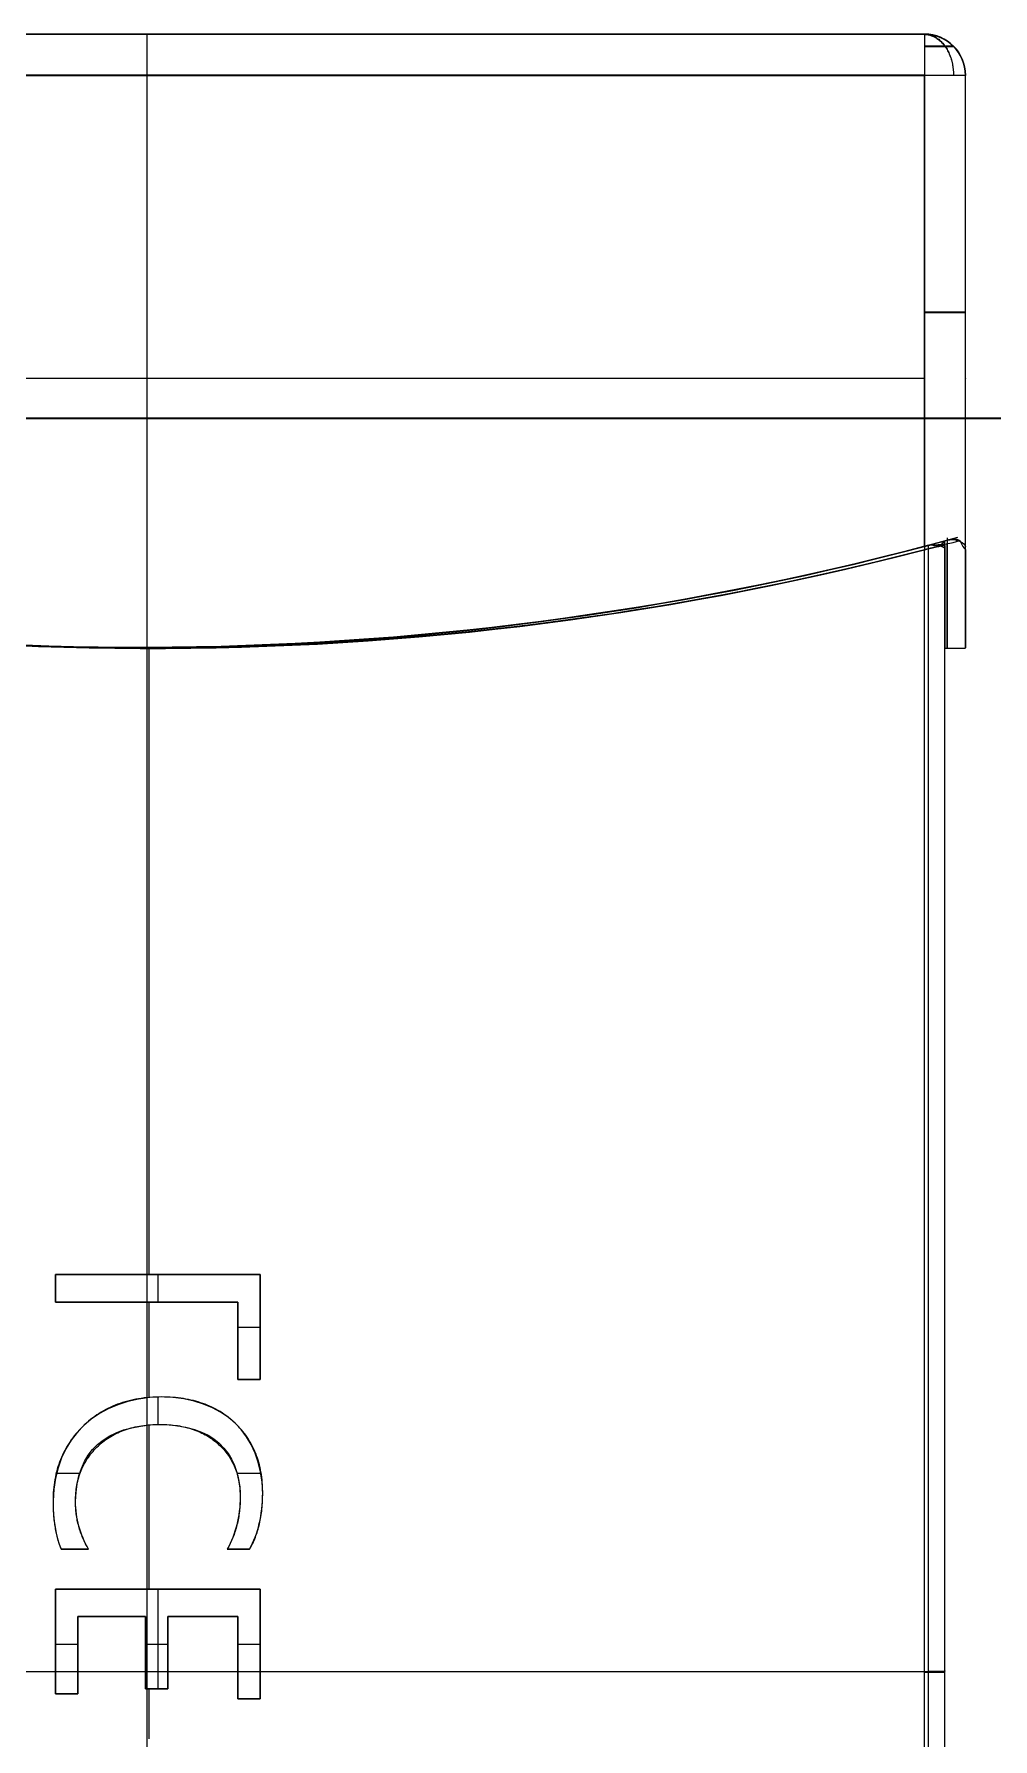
# Model space of a CAD drawing. Header units: millimetres. Extents: x 1.2 to 41.2, y 0.2 to 23.9.
# Drawn here: x 17.213 to 17.681, y 11.401 to 12.234 of the extents above; entities that cross this region are included whole.
import ezdxf

# ---------------------------------------------------------------- set-up
doc = ezdxf.new("R2010")
doc.units = ezdxf.units.MM
doc.layers.add('图层03', color=5, linetype='Continuous', true_color=0x0000ff)
doc.layers.add('默认', color=18, linetype='Continuous', true_color=0x000000)

msp = doc.modelspace()

# ---------------------------------------------------------------- linework, layer by layer
at = {"layer": '图层03', "color": 7, "true_color": 0xffffff}
for p, q in [((17.64792, 12.23359, 1.98782), (16.88782, 12.23359, 1.98782)), ((17.26787, 12.23368, 1.60778), (17.26787, 12.23351, 2.36787)), ((17.26787, 12.21368, 1.58777), (17.26787, 11.93391, 1.58771)), ((17.26787, 12.2135, 2.38787), (17.26787, 11.93374, 2.38781)), ((17.66792, 11.93383, 1.98776), (17.66792, 12.21359, 1.98782)), ((16.88782, 12.06555, 1.58774), (17.64792, 12.06555, 1.58774)), ((17.64792, 12.06538, 2.38784), (16.88782, 12.06538, 2.38784)), ((17.66792, 12.06555, 1.60774), (17.66792, 12.06538, 2.36784)), ((17.26501, 11.93364, 1.59773), (17.26501, 11.93364, 1.58771)), ((17.26787, 11.93347, 2.37781), (17.26787, 10.93334, 2.37759)), ((17.26888, 11.93398, 1.59771), (17.26888, 11.62746, 1.59764)), ((17.27074, 11.93347, 2.37781), (17.27074, 11.93347, 2.38781)), ((17.6579, 11.93356, 1.9849), (17.66792, 11.93356, 1.9849)), ((17.65792, 10.93315, 1.98855), (17.65792, 11.93389, 1.98877)), ((17.22333, 11.61404, 1.60264), (17.22333, 11.62746, 1.60264)), ((17.22333, 11.62746, 1.60264), (17.32334, 11.62746, 1.60264)), ((17.27334, 11.62746, 1.59764), (17.27334, 11.62746, 1.60764)), ((17.27334, 11.62746, 1.60764), (17.27334, 11.61404, 1.60764)), ((17.32334, 11.62746, 1.60264), (17.32334, 11.57623, 1.60263)), ((17.22333, 11.62075, 1.59764), (17.22333, 11.62075, 1.60764)), ((17.31237, 11.61404, 1.60264), (17.22333, 11.61404, 1.60264)), ((17.26785, 11.61404, 1.59764), (17.26785, 11.61404, 1.60764)), ((17.26888, 11.61404, 1.59764), (17.26888, 11.5673, 1.59763)), ((17.31237, 11.57623, 1.60263), (17.31237, 11.61404, 1.60264)), ((17.31237, 11.60184, 1.60764), (17.32334, 11.60184, 1.60764)), ((17.32334, 11.60185, 1.59764), (17.32334, 11.60184, 1.60764)), ((17.31237, 11.59514, 1.59763), (17.31237, 11.59514, 1.60764)), ((17.32334, 11.57623, 1.60263), (17.31237, 11.57623, 1.60263)), ((17.31785, 11.57623, 1.59763), (17.31785, 11.57623, 1.60763)), ((17.27334, 11.56765, 1.60763), (17.27334, 11.55425, 1.60763)), ((17.26888, 11.55397, 1.59763), (17.26888, 11.47378, 1.59761)), ((17.22368, 11.53049, 1.60762), (17.23536, 11.53049, 1.60762)), ((17.31194, 11.53049, 1.60762), (17.3238, 11.53049, 1.60762)), ((17.23949, 11.4933, 1.60261), (17.22607, 11.4933, 1.60261)), ((17.23278, 11.4933, 1.59761), (17.23278, 11.49329, 1.60761)), ((17.31816, 11.4933, 1.60261), (17.30718, 11.4933, 1.60261)), ((17.31267, 11.4933, 1.59761), (17.31267, 11.49329, 1.60761)), ((17.22333, 11.42255, 1.6026), (17.22333, 11.47378, 1.60261)), ((17.22333, 11.47378, 1.60261), (17.32334, 11.47378, 1.60261)), ((17.27334, 11.47378, 1.59761), (17.27334, 11.47378, 1.60761)), ((17.27334, 11.47378, 1.60761), (17.27334, 11.42499, 1.6076)), ((17.32334, 11.47378, 1.60261), (17.32334, 11.42012, 1.6026)), ((17.26724, 11.46036, 1.60261), (17.23431, 11.46036, 1.60261)), ((17.23431, 11.46036, 1.60261), (17.23431, 11.42255, 1.6026)), ((17.25077, 11.46037, 1.5976), (17.25077, 11.46036, 1.60761)), ((17.26724, 11.42499, 1.6026), (17.26724, 11.46036, 1.60261)), ((17.31237, 11.46036, 1.60261), (17.27822, 11.46036, 1.60261)), ((17.27822, 11.46036, 1.60261), (17.27822, 11.42499, 1.6026)), ((17.29529, 11.46037, 1.5976), (17.29529, 11.46036, 1.60761)), ((17.31237, 11.42012, 1.6026), (17.31237, 11.46036, 1.60261)), ((17.22333, 11.44817, 1.5976), (17.22333, 11.44817, 1.6076)), ((17.22333, 11.44695, 1.6076), (17.23431, 11.44695, 1.6076)), ((17.26724, 11.44695, 1.6076), (17.27822, 11.44695, 1.6076)), ((17.31237, 11.44695, 1.6076), (17.32334, 11.44695, 1.6076)), ((17.32334, 11.44695, 1.5976), (17.32334, 11.44695, 1.6076)), ((17.23431, 11.44146, 1.5976), (17.23431, 11.44146, 1.6076)), ((17.26724, 11.44268, 1.5976), (17.26724, 11.44268, 1.6076)), ((17.27822, 11.44268, 1.5976), (17.27822, 11.44268, 1.6076)), ((17.31237, 11.44024, 1.5976), (17.31237, 11.44024, 1.6076)), ((16.88782, 11.43358, 1.5976), (17.22333, 11.43358, 1.5976)), ((17.64792, 11.43341, 2.3777), (16.88782, 11.43341, 2.3777)), ((17.23431, 11.43358, 1.5976), (17.26724, 11.43358, 1.5976)), ((17.27822, 11.43358, 1.5976), (17.31237, 11.43358, 1.5976)), ((17.32334, 11.43358, 1.5976), (17.64994, 11.43358, 1.5976)), ((17.65792, 11.43384, 1.6076), (17.65792, 11.43368, 2.36871)), ((17.23431, 11.42255, 1.6026), (17.22333, 11.42255, 1.6026)), ((17.22882, 11.42256, 1.5976), (17.22882, 11.42255, 1.6076)), ((17.27822, 11.42499, 1.6026), (17.26724, 11.42499, 1.6026)), ((17.26888, 11.42499, 1.5976), (17.26888, 11.4006, 1.59759)), ((17.27273, 11.42499, 1.5976), (17.27273, 11.42499, 1.6076)), ((17.32334, 11.42012, 1.6026), (17.31237, 11.42012, 1.6026)), ((17.31785, 11.42012, 1.5976), (17.31785, 11.42011, 1.6076))]:
    msp.add_line(p, q, dxfattribs=at)
at = {"layer": '图层03', "color": 7, "true_color": 0xffffff, "extrusion": (-1, 0, 0)}
for centre in [(-12.21367, 1.60777, -17.26787), (-12.21367, 1.60777, -17.64792)]:
    msp.add_arc(centre, 0.02, 179.98737, 269.98737, dxfattribs=at)
at = {"layer": '图层03', "color": 7, "true_color": 0xffffff, "extrusion": (1, 0, 0)}
for centre, radius, start, end in [((12.21351, 2.36787, 17.26787), 0.02, 0.01263, 90.01263), ((12.21351, 2.36787, 17.64792), 0.02, 0.01263, 90.01263), ((13.43375, 1.98523, 17.65893), 1.50019, 164.57662, 194.97102)]:
    msp.add_arc(centre, radius, start, end, dxfattribs=at)
at = {"layer": '图层03', "color": 7, "true_color": 0xffffff, "extrusion": (-9.86076e-32, -0.000220476, 1)}
msp.add_arc((17.64792, 12.21403, 1.60508), 0.02, 360, 90, dxfattribs=at)
at = {"layer": '图层03', "color": 7, "true_color": 0xffffff, "extrusion": (0, 0.000220476, -1)}
for centre, radius, start, end in [((-17.64792, 12.21403, -1.98513), 0.02, 90, 180), ((-17.26501, 13.43418, -1.59407), 1.50019, 254.57553, 284.97255)]:
    msp.add_arc(centre, radius, start, end, dxfattribs=at)
at = {"layer": '图层03', "color": 7, "true_color": 0xffffff, "extrusion": (0, -0.000220476, 1)}
for centre, radius, start, end in [((17.64792, 12.21403, 2.36518), 0.02, 360, 90), ((17.27074, 13.43418, 2.37619), 1.50019, 254.57553, 284.95839)]:
    msp.add_arc(centre, radius, start, end, dxfattribs=at)
at = {"layer": '图层03', "color": 7, "true_color": 0xffffff, "extrusion": (-2.47818e-16, -1, -0.000220476)}
for centre, start, end in [((17.64792, 1.60508, -12.21403), 270, 0), ((17.64792, 2.36518, -12.21403), 360, 90)]:
    msp.add_arc(centre, 0.02, start, end, dxfattribs=at)
at = {"layer": '图层03', "color": 7, "true_color": 0xffffff, "extrusion": (0, 1, 0.000220476)}
for centre, radius, start, end in [((-17.64792, 1.60508, 12.09811), 0.02, 180, 270), ((-17.64792, 2.36518, 12.09811), 0.02, 90, 180), ((-17.64792, 2.36518, 11.43367), 0.01, 90, 174.19678), ((-17.64792, 1.60508, 11.43393), 0.01, 180, 258.4196)]:
    msp.add_arc(centre, radius, start, end, dxfattribs=at)
at = {"layer": '图层03', "color": 7, "true_color": 0xffffff, "extrusion": (1.7806e-13, 0.000220476, -1)}
msp.add_arc((-17.27074, 13.43418, -2.37518), 1.50019, 255.43815, 284.78791, dxfattribs=at)
at = {"layer": '图层03', "color": 7, "true_color": 0xffffff}
for points, degree in [([(17.64792, 12.23368, 1.60778), (17.26787, 12.23368, 1.60778), (16.88782, 12.23368, 1.60778)], 2), ([(17.64792, 12.23351, 2.36787), (17.26787, 12.23351, 2.36787), (16.88782, 12.23351, 2.36787)], 2), ([(17.64792, 12.23368, 1.60778), (17.64792, 12.23359, 1.98782), (17.64792, 12.23351, 2.36787)], 2), ([(17.64792, 12.21368, 1.58777), (17.26787, 12.21368, 1.58777), (16.88782, 12.21368, 1.58777)], 2), ([(16.88782, 12.2135, 2.38787), (17.26787, 12.2135, 2.38787), (17.64792, 12.2135, 2.38787)], 2), ([(17.64792, 11.98333, 1.58772), (17.64792, 12.09851, 1.58774), (17.64792, 12.21368, 1.58777)], 2), ([(17.64792, 12.2135, 2.38787), (17.64792, 12.09758, 2.38785), (17.64792, 11.98166, 2.38782)], 2), ([(17.66792, 12.21367, 1.60777), (17.66792, 12.21359, 1.98782), (17.66792, 12.21351, 2.36787)], 2), ([(17.66792, 11.98183, 1.60772), (17.66792, 12.09775, 1.60775), (17.66792, 12.21367, 1.60777)], 2), ([(17.66792, 11.98316, 2.36782), (17.66792, 12.09833, 2.36784), (17.66792, 12.21351, 2.36787)], 2), ([(17.64994, 11.98387, 1.59786), (17.40025, 11.91795, 1.59771), (17.13575, 11.91743, 1.59771), (16.88782, 11.98183, 1.59772)], 3), ([(17.64792, 11.98333, 1.58772), (17.65126, 11.98421, 1.58861), (17.65459, 11.98511, 1.58951), (17.65842, 11.98614, 1.5907)], 3), ([(17.64792, 11.98166, 2.37782), (17.6525, 11.98285, 2.37782), (17.6556, 11.98368, 2.37569), (17.65778, 11.9837, 2.36984)], 3), ([(17.64792, 10.88515, 2.37758), (17.64792, 11.43341, 2.3777), (17.64792, 11.98166, 2.37782)], 2), ([(17.64994, 11.98387, 1.59786), (17.65654, 11.98447, 1.59772), (17.66089, 11.98447, 1.59772), (17.66524, 11.98624, 1.59772)], 3), ([(17.64994, 10.88329, 1.59762), (17.64994, 11.43358, 1.59774), (17.64994, 11.98387, 1.59786)], 2), ([(17.65792, 11.98183, 1.60772), (17.65792, 11.98302, 1.60315), (17.65579, 11.98385, 1.60004), (17.64994, 11.98387, 1.59786)], 3), ([(17.65778, 11.9837, 2.36984), (17.65792, 11.98429, 2.37644), (17.65792, 11.98429, 2.38079), (17.65792, 11.98607, 2.38514)], 3), ([(17.65792, 10.88365, 2.36758), (17.65785, 11.43368, 2.36871), (17.65778, 11.9837, 2.36984)], 2), ([(17.65778, 11.9837, 2.36984), (17.65792, 11.91783, 2.12013), (17.65792, 11.91737, 1.85564), (17.65792, 11.98183, 1.60772)], 3), ([(17.65792, 11.98607, 2.38514), (17.66061, 11.98726, 2.38359), (17.66293, 11.98668, 2.3814), (17.66494, 11.98597, 2.37831)], 3), ([(17.65792, 10.88532, 1.60748), (17.65792, 11.43357, 1.6076), (17.65792, 11.98183, 1.60772)], 2), ([(17.65842, 11.98614, 1.5907), (17.66102, 11.98685, 1.59325), (17.66313, 11.98743, 1.59548), (17.66524, 11.98624, 1.59772)], 3), ([(17.66494, 11.98597, 2.37831), (17.66699, 11.98494, 2.3748), (17.66792, 11.98405, 2.37131), (17.66792, 11.98316, 2.36782)], 3), ([(17.66524, 11.98624, 1.59772), (17.66614, 11.98358, 1.60105), (17.66703, 11.9827, 1.60438), (17.66792, 11.98183, 1.60772)], 3), ([(17.22333, 11.62746, 1.59764), (17.22333, 11.62075, 1.59764), (17.22333, 11.61404, 1.59764)], 2), ([(17.32334, 11.62746, 1.59764), (17.27334, 11.62746, 1.59764), (17.22333, 11.62746, 1.59764)], 2), ([(17.22333, 11.62746, 1.60764), (17.22333, 11.62075, 1.60764), (17.22333, 11.61404, 1.60764)], 2), ([(17.22333, 11.62746, 1.59764), (17.22333, 11.62746, 1.60264), (17.22333, 11.62746, 1.60764)], 2), ([(17.32334, 11.62746, 1.60764), (17.27334, 11.62746, 1.60764), (17.22333, 11.62746, 1.60764)], 2), ([(17.32334, 11.57623, 1.59763), (17.32334, 11.60185, 1.59764), (17.32334, 11.62746, 1.59764)], 2), ([(17.32334, 11.62746, 1.59764), (17.32334, 11.62746, 1.60264), (17.32334, 11.62746, 1.60764)], 2), ([(17.32334, 11.57623, 1.60763), (17.32334, 11.60184, 1.60764), (17.32334, 11.62746, 1.60764)], 2), ([(17.22333, 11.61404, 1.59764), (17.26785, 11.61404, 1.59764), (17.31237, 11.61404, 1.59764)], 2), ([(17.22333, 11.61404, 1.60764), (17.26785, 11.61404, 1.60764), (17.31237, 11.61404, 1.60764)], 2), ([(17.22333, 11.61404, 1.59764), (17.22333, 11.61404, 1.60264), (17.22333, 11.61404, 1.60764)], 2), ([(17.31237, 11.61404, 1.59764), (17.31237, 11.59514, 1.59763), (17.31237, 11.57623, 1.59763)], 2), ([(17.31237, 11.61404, 1.60764), (17.31237, 11.61404, 1.60264), (17.31237, 11.61404, 1.59764)], 2), ([(17.31237, 11.61404, 1.60764), (17.31237, 11.59514, 1.60764), (17.31237, 11.57623, 1.60763)], 2), ([(17.31237, 11.57623, 1.59763), (17.31785, 11.57623, 1.59763), (17.32334, 11.57623, 1.59763)], 2), ([(17.31237, 11.57623, 1.60763), (17.31785, 11.57623, 1.60763), (17.32334, 11.57623, 1.60763)], 2), ([(17.31237, 11.57623, 1.59763), (17.31237, 11.57623, 1.60263), (17.31237, 11.57623, 1.60763)], 2), ([(17.32334, 11.57623, 1.59763), (17.32334, 11.57623, 1.60263), (17.32334, 11.57623, 1.60763)], 2), ([(17.25363, 11.56409, 1.60763), (17.25363, 11.56409, 1.60263), (17.25363, 11.56409, 1.59763)], 2), ([(17.25859, 11.56567, 1.60763), (17.25859, 11.56567, 1.60263), (17.25859, 11.56568, 1.59763)], 2), ([(17.26385, 11.5668, 1.60763), (17.26385, 11.5668, 1.60263), (17.26385, 11.5668, 1.59763)], 2), ([(17.26939, 11.56747, 1.60763), (17.26939, 11.56747, 1.60263), (17.26939, 11.56747, 1.59763)], 2), ([(17.27522, 11.5677, 1.59763), (17.27522, 11.56769, 1.60263), (17.27522, 11.56769, 1.60763)], 2), ([(17.28065, 11.5675, 1.60763), (17.28065, 11.5675, 1.60263), (17.28065, 11.56751, 1.59763)], 2), ([(17.28582, 11.56689, 1.60763), (17.28582, 11.56689, 1.60263), (17.28582, 11.5669, 1.59763)], 2), ([(17.2907, 11.5659, 1.60763), (17.2907, 11.5659, 1.60263), (17.2907, 11.5659, 1.59763)], 2), ([(17.29531, 11.56451, 1.60763), (17.29531, 11.56451, 1.60263), (17.29531, 11.56451, 1.59763)], 2), ([(17.2405, 11.5567, 1.60763), (17.2405, 11.5567, 1.60263), (17.2405, 11.5567, 1.59763)], 2), ([(17.24458, 11.55961, 1.60763), (17.24458, 11.55961, 1.60263), (17.24458, 11.55962, 1.59763)], 2), ([(17.24896, 11.56207, 1.60763), (17.24896, 11.56207, 1.60263), (17.24896, 11.56207, 1.59763)], 2), ([(17.29965, 11.56272, 1.60763), (17.29965, 11.56272, 1.60263), (17.29965, 11.56272, 1.59763)], 2), ([(17.30371, 11.56053, 1.60763), (17.30371, 11.56053, 1.60263), (17.30371, 11.56053, 1.59763)], 2), ([(17.30751, 11.55794, 1.60763), (17.30751, 11.55794, 1.60263), (17.30751, 11.55794, 1.59763)], 2), ([(17.31103, 11.55494, 1.60763), (17.31103, 11.55495, 1.60263), (17.31103, 11.55495, 1.59763)], 2), ([(17.23328, 11.54961, 1.60763), (17.23328, 11.54961, 1.60263), (17.23328, 11.54961, 1.59762)], 2), ([(17.23671, 11.55332, 1.60763), (17.23671, 11.55333, 1.60263), (17.23671, 11.55333, 1.59763)], 2), ([(17.25033, 11.54839, 1.60763), (17.25033, 11.54839, 1.60262), (17.25033, 11.54839, 1.59762)], 2), ([(17.25373, 11.5502, 1.60763), (17.25373, 11.5502, 1.60263), (17.25373, 11.5502, 1.59762)], 2), ([(17.25737, 11.55167, 1.60763), (17.25737, 11.55167, 1.60263), (17.25737, 11.55167, 1.59763)], 2), ([(17.26127, 11.55281, 1.60763), (17.26127, 11.55281, 1.60263), (17.26127, 11.55281, 1.59763)], 2), ([(17.26541, 11.55363, 1.60763), (17.26541, 11.55363, 1.60263), (17.26541, 11.55363, 1.59763)], 2), ([(17.26977, 11.55411, 1.60763), (17.26977, 11.55411, 1.60263), (17.26977, 11.55411, 1.59763)], 2), ([(17.2744, 11.55428, 1.59763), (17.2744, 11.55428, 1.60263), (17.2744, 11.55428, 1.60763)], 2), ([(17.27879, 11.55413, 1.60763), (17.27879, 11.55413, 1.60263), (17.27879, 11.55413, 1.59763)], 2), ([(17.28294, 11.55367, 1.60763), (17.28294, 11.55367, 1.60263), (17.28294, 11.55367, 1.59763)], 2), ([(17.28687, 11.55291, 1.60763), (17.28687, 11.55291, 1.60263), (17.28687, 11.55291, 1.59763)], 2), ([(17.29056, 11.55184, 1.60763), (17.29056, 11.55184, 1.60263), (17.29056, 11.55184, 1.59763)], 2), ([(17.29401, 11.55047, 1.60763), (17.29401, 11.55047, 1.60263), (17.29401, 11.55047, 1.59762)], 2), ([(17.29725, 11.54879, 1.60763), (17.29725, 11.54879, 1.60263), (17.29725, 11.54879, 1.59762)], 2), ([(17.30025, 11.54681, 1.60763), (17.30025, 11.54681, 1.60262), (17.30025, 11.54681, 1.59762)], 2), ([(17.3142, 11.55161, 1.60763), (17.3142, 11.55161, 1.60263), (17.3142, 11.55161, 1.59763)], 2), ([(17.31696, 11.54803, 1.60763), (17.31696, 11.54803, 1.60262), (17.31696, 11.54803, 1.59762)], 2), ([(17.22781, 11.54145, 1.60762), (17.22781, 11.54145, 1.60262), (17.22781, 11.54145, 1.59762)], 2), ([(17.23032, 11.54566, 1.60763), (17.23032, 11.54566, 1.60262), (17.23032, 11.54567, 1.59762)], 2), ([(17.23938, 11.53819, 1.60762), (17.23938, 11.53819, 1.60262), (17.23938, 11.5382, 1.59762)], 2), ([(17.24164, 11.54111, 1.60762), (17.24164, 11.54111, 1.60262), (17.24164, 11.54111, 1.59762)], 2), ([(17.24426, 11.54382, 1.60762), (17.24426, 11.54382, 1.60262), (17.24426, 11.54382, 1.59762)], 2), ([(17.24717, 11.54627, 1.60763), (17.24717, 11.54627, 1.60262), (17.24717, 11.54628, 1.59762)], 2), ([(17.30301, 11.54452, 1.60762), (17.30301, 11.54452, 1.60262), (17.30301, 11.54452, 1.59762)], 2), ([(17.30549, 11.54199, 1.60762), (17.30549, 11.54199, 1.60262), (17.30549, 11.54199, 1.59762)], 2), ([(17.30764, 11.53926, 1.60762), (17.30764, 11.53926, 1.60262), (17.30764, 11.53926, 1.59762)], 2), ([(17.31928, 11.54416, 1.60762), (17.31928, 11.54416, 1.60262), (17.31928, 11.54416, 1.59762)], 2), ([(17.32117, 11.54002, 1.60762), (17.32117, 11.54002, 1.60262), (17.32117, 11.54002, 1.59762)], 2), ([(17.22417, 11.53234, 1.60762), (17.22417, 11.53234, 1.60262), (17.22417, 11.53234, 1.59762)], 2), ([(17.22575, 11.53701, 1.60762), (17.22575, 11.53701, 1.60262), (17.22575, 11.53701, 1.59762)], 2), ([(17.23587, 11.53181, 1.60762), (17.23587, 11.53181, 1.60262), (17.23587, 11.53181, 1.59762)], 2), ([(17.23745, 11.53511, 1.60762), (17.23745, 11.53511, 1.60262), (17.23745, 11.53511, 1.59762)], 2), ([(17.30945, 11.53634, 1.60762), (17.30945, 11.53635, 1.60262), (17.30945, 11.53635, 1.59762)], 2), ([(17.31094, 11.53326, 1.60762), (17.31094, 11.53326, 1.60262), (17.31094, 11.53326, 1.59762)], 2), ([(17.3121, 11.52996, 1.60762), (17.3121, 11.52996, 1.60262), (17.3121, 11.52996, 1.59762)], 2), ([(17.32266, 11.53562, 1.60762), (17.32266, 11.53562, 1.60262), (17.32266, 11.53562, 1.59762)], 2), ([(17.32372, 11.53095, 1.60762), (17.32372, 11.53095, 1.60262), (17.32372, 11.53095, 1.59762)], 2), ([(17.22234, 11.52224, 1.60762), (17.22234, 11.52224, 1.60262), (17.22234, 11.52224, 1.59762)], 2), ([(17.22303, 11.52741, 1.60762), (17.22303, 11.52741, 1.60262), (17.22303, 11.52741, 1.59762)], 2), ([(17.23379, 11.52464, 1.60762), (17.23379, 11.52464, 1.60262), (17.23379, 11.52465, 1.59762)], 2), ([(17.23465, 11.52832, 1.60762), (17.23465, 11.52832, 1.60262), (17.23465, 11.52832, 1.59762)], 2), ([(17.31292, 11.52649, 1.60762), (17.31292, 11.52649, 1.60262), (17.31292, 11.52649, 1.59762)], 2), ([(17.31341, 11.52281, 1.60762), (17.31341, 11.52281, 1.60262), (17.31341, 11.52282, 1.59762)], 2), ([(17.32435, 11.52602, 1.60762), (17.32435, 11.52602, 1.60262), (17.32435, 11.52602, 1.59762)], 2), ([(17.22211, 11.51683, 1.59762), (17.22211, 11.51683, 1.60262), (17.22211, 11.51683, 1.60762)], 2), ([(17.22217, 11.51334, 1.60762), (17.22217, 11.51334, 1.60262), (17.22217, 11.51334, 1.59762)], 2), ([(17.23309, 11.51672, 1.59762), (17.23309, 11.51672, 1.60262), (17.23309, 11.51672, 1.60762)], 2), ([(17.23318, 11.51355, 1.60762), (17.23318, 11.51355, 1.60262), (17.23318, 11.51355, 1.59762)], 2), ([(17.23326, 11.52077, 1.60762), (17.23326, 11.52078, 1.60262), (17.23326, 11.52078, 1.59762)], 2), ([(17.31349, 11.51534, 1.60762), (17.31349, 11.51534, 1.60262), (17.31349, 11.51535, 1.59762)], 2), ([(17.31359, 11.51896, 1.60762), (17.31359, 11.51897, 1.60262), (17.31359, 11.51897, 1.59762)], 2), ([(17.32447, 11.51677, 1.60762), (17.32447, 11.51677, 1.60262), (17.32447, 11.51677, 1.59762)], 2), ([(17.32456, 11.52082, 1.59762), (17.32456, 11.52081, 1.60262), (17.32456, 11.52081, 1.60762)], 2), ([(17.22236, 11.51003, 1.60762), (17.22236, 11.51003, 1.60262), (17.22236, 11.51003, 1.59762)], 2), ([(17.22266, 11.50684, 1.60762), (17.22266, 11.50684, 1.60262), (17.22266, 11.50685, 1.59762)], 2), ([(17.23349, 11.51046, 1.60762), (17.23349, 11.51047, 1.60262), (17.23349, 11.51047, 1.59762)], 2), ([(17.23398, 11.50743, 1.60762), (17.23398, 11.50744, 1.60262), (17.23398, 11.50744, 1.59762)], 2), ([(17.31198, 11.50517, 1.60762), (17.31198, 11.50517, 1.60262), (17.31198, 11.50517, 1.59761)], 2), ([(17.31269, 11.50844, 1.60762), (17.31269, 11.50845, 1.60262), (17.31269, 11.50845, 1.59762)], 2), ([(17.31319, 11.51184, 1.60762), (17.31319, 11.51184, 1.60262), (17.31319, 11.51184, 1.59762)], 2), ([(17.32296, 11.50566, 1.60762), (17.32296, 11.50566, 1.60262), (17.32296, 11.50566, 1.59761)], 2), ([(17.32367, 11.50919, 1.60762), (17.32367, 11.50919, 1.60262), (17.32367, 11.50919, 1.59762)], 2), ([(17.32416, 11.51289, 1.60762), (17.32416, 11.51289, 1.60262), (17.32416, 11.51289, 1.59762)], 2), ([(17.2231, 11.50383, 1.60762), (17.2231, 11.50383, 1.60262), (17.2231, 11.50384, 1.59761)], 2), ([(17.22365, 11.50096, 1.60762), (17.22365, 11.50096, 1.60261), (17.22365, 11.50096, 1.59761)], 2), ([(17.22434, 11.49825, 1.60761), (17.22434, 11.49825, 1.60261), (17.22434, 11.49825, 1.59761)], 2), ([(17.23469, 11.50448, 1.60762), (17.23469, 11.50448, 1.60262), (17.23469, 11.50448, 1.59761)], 2), ([(17.23558, 11.50158, 1.60762), (17.23558, 11.50159, 1.60261), (17.23558, 11.50159, 1.59761)], 2), ([(17.23669, 11.49874, 1.60761), (17.23669, 11.49875, 1.60261), (17.23669, 11.49875, 1.59761)], 2), ([(17.30998, 11.49899, 1.60761), (17.30998, 11.49899, 1.60261), (17.30998, 11.49899, 1.59761)], 2), ([(17.31109, 11.50202, 1.60762), (17.31109, 11.50202, 1.60261), (17.31109, 11.50202, 1.59761)], 2), ([(17.32096, 11.49913, 1.60761), (17.32096, 11.49913, 1.60261), (17.32096, 11.49913, 1.59761)], 2), ([(17.32207, 11.50231, 1.60762), (17.32207, 11.50231, 1.60261), (17.32207, 11.50231, 1.59761)], 2), ([(17.22514, 11.4957, 1.60761), (17.22514, 11.4957, 1.60261), (17.22514, 11.4957, 1.59761)], 2), ([(17.22607, 11.4933, 1.59761), (17.23278, 11.4933, 1.59761), (17.23949, 11.4933, 1.59761)], 2), ([(17.22607, 11.4933, 1.59761), (17.22607, 11.4933, 1.60261), (17.22607, 11.49329, 1.60761)], 2), ([(17.22607, 11.49329, 1.60761), (17.23278, 11.49329, 1.60761), (17.23949, 11.49329, 1.60761)], 2), ([(17.23799, 11.49598, 1.60761), (17.23799, 11.49598, 1.60261), (17.23799, 11.49598, 1.59761)], 2), ([(17.23949, 11.4933, 1.59761), (17.23949, 11.4933, 1.60261), (17.23949, 11.49329, 1.60761)], 2), ([(17.30718, 11.4933, 1.59761), (17.31267, 11.4933, 1.59761), (17.31816, 11.4933, 1.59761)], 2), ([(17.30718, 11.4933, 1.59761), (17.30718, 11.4933, 1.60261), (17.30718, 11.49329, 1.60761)], 2), ([(17.30718, 11.49329, 1.60761), (17.31267, 11.49329, 1.60761), (17.31816, 11.49329, 1.60761)], 2), ([(17.30869, 11.49608, 1.60761), (17.30869, 11.49608, 1.60261), (17.30869, 11.49608, 1.59761)], 2), ([(17.31816, 11.4933, 1.59761), (17.31816, 11.4933, 1.60261), (17.31816, 11.49329, 1.60761)], 2), ([(17.31967, 11.49613, 1.60761), (17.31967, 11.49613, 1.60261), (17.31967, 11.49614, 1.59761)], 2), ([(17.32334, 11.47378, 1.59761), (17.27334, 11.47378, 1.59761), (17.22333, 11.47378, 1.59761)], 2), ([(17.22333, 11.47378, 1.59761), (17.22333, 11.44817, 1.5976), (17.22333, 11.42256, 1.5976)], 2), ([(17.22333, 11.47378, 1.60761), (17.22333, 11.44817, 1.6076), (17.22333, 11.42255, 1.6076)], 2), ([(17.22333, 11.47378, 1.59761), (17.22333, 11.47378, 1.60261), (17.22333, 11.47378, 1.60761)], 2), ([(17.32334, 11.47378, 1.60761), (17.27334, 11.47378, 1.60761), (17.22333, 11.47378, 1.60761)], 2), ([(17.32334, 11.42012, 1.5976), (17.32334, 11.44695, 1.5976), (17.32334, 11.47378, 1.59761)], 2), ([(17.32334, 11.47378, 1.59761), (17.32334, 11.47378, 1.60261), (17.32334, 11.47378, 1.60761)], 2), ([(17.32334, 11.42011, 1.6076), (17.32334, 11.44695, 1.6076), (17.32334, 11.47378, 1.60761)], 2), ([(17.23431, 11.42256, 1.5976), (17.23431, 11.44146, 1.5976), (17.23431, 11.46037, 1.5976)], 2), ([(17.23431, 11.46037, 1.5976), (17.25077, 11.46037, 1.5976), (17.26724, 11.46037, 1.5976)], 2), ([(17.23431, 11.46037, 1.5976), (17.23431, 11.46036, 1.60261), (17.23431, 11.46036, 1.60761)], 2), ([(17.23431, 11.46036, 1.60761), (17.25077, 11.46036, 1.60761), (17.26724, 11.46036, 1.60761)], 2), ([(17.23431, 11.42255, 1.6076), (17.23431, 11.44146, 1.6076), (17.23431, 11.46036, 1.60761)], 2), ([(17.26724, 11.46037, 1.5976), (17.26724, 11.44268, 1.5976), (17.26724, 11.42499, 1.5976)], 2), ([(17.26724, 11.46037, 1.5976), (17.26724, 11.46036, 1.60261), (17.26724, 11.46036, 1.60761)], 2), ([(17.26724, 11.46036, 1.60761), (17.26724, 11.44268, 1.6076), (17.26724, 11.42499, 1.6076)], 2), ([(17.27822, 11.42499, 1.5976), (17.27822, 11.44268, 1.5976), (17.27822, 11.46037, 1.5976)], 2), ([(17.27822, 11.46037, 1.5976), (17.29529, 11.46037, 1.5976), (17.31237, 11.46037, 1.5976)], 2), ([(17.27822, 11.46037, 1.5976), (17.27822, 11.46036, 1.60261), (17.27822, 11.46036, 1.60761)], 2), ([(17.27822, 11.46036, 1.60761), (17.29529, 11.46036, 1.60761), (17.31237, 11.46036, 1.60761)], 2), ([(17.27822, 11.42499, 1.6076), (17.27822, 11.44268, 1.6076), (17.27822, 11.46036, 1.60761)], 2), ([(17.31237, 11.46037, 1.5976), (17.31237, 11.44024, 1.5976), (17.31237, 11.42012, 1.5976)], 2), ([(17.31237, 11.46036, 1.60761), (17.31237, 11.46036, 1.60261), (17.31237, 11.46037, 1.5976)], 2), ([(17.31237, 11.46036, 1.60761), (17.31237, 11.44024, 1.6076), (17.31237, 11.42011, 1.6076)], 2), ([(17.22333, 11.42256, 1.5976), (17.22882, 11.42256, 1.5976), (17.23431, 11.42256, 1.5976)], 2), ([(17.22333, 11.42256, 1.5976), (17.22333, 11.42255, 1.6026), (17.22333, 11.42255, 1.6076)], 2), ([(17.22333, 11.42255, 1.6076), (17.22882, 11.42255, 1.6076), (17.23431, 11.42255, 1.6076)], 2), ([(17.23431, 11.42256, 1.5976), (17.23431, 11.42255, 1.6026), (17.23431, 11.42255, 1.6076)], 2), ([(17.26724, 11.42499, 1.5976), (17.27273, 11.42499, 1.5976), (17.27822, 11.42499, 1.5976)], 2), ([(17.26724, 11.42499, 1.6076), (17.27273, 11.42499, 1.6076), (17.27822, 11.42499, 1.6076)], 2), ([(17.26724, 11.42499, 1.5976), (17.26724, 11.42499, 1.6026), (17.26724, 11.42499, 1.6076)], 2), ([(17.27822, 11.42499, 1.5976), (17.27822, 11.42499, 1.6026), (17.27822, 11.42499, 1.6076)], 2), ([(17.31237, 11.42012, 1.5976), (17.31785, 11.42012, 1.5976), (17.32334, 11.42012, 1.5976)], 2), ([(17.31237, 11.42012, 1.5976), (17.31237, 11.42012, 1.6026), (17.31237, 11.42011, 1.6076)], 2), ([(17.31237, 11.42011, 1.6076), (17.31785, 11.42011, 1.6076), (17.32334, 11.42011, 1.6076)], 2), ([(17.32334, 11.42012, 1.5976), (17.32334, 11.42012, 1.6026), (17.32334, 11.42011, 1.6076)], 2)]:
    msp.add_open_spline(points, degree=degree, dxfattribs=at)
at = {"layer": '图层03', "color": 7, "true_color": 0xffffff, "extrusion": (0.707107, -0.0001559, 0.707107)}
msp.add_rational_spline([(17.64792, 12.23368, 1.60778), (17.65621, 12.23368, 1.59949), (17.66206, 12.22539, 1.59363), (17.66206, 12.21368, 1.59363)], [0.853553390593, 0.686886723927, 0.686886723927, 0.853553390593], degree=3, dxfattribs=at)
at = {"layer": '图层03', "color": 7, "true_color": 0xffffff, "extrusion": (0.707107, 0.0001559, -0.707107)}
msp.add_rational_spline([(17.64792, 12.23351, 2.36787), (17.65621, 12.23351, 2.37616), (17.66206, 12.22522, 2.38202), (17.66206, 12.2135, 2.38201)], [0.853553390593, 0.686886723927, 0.686886723927, 0.853553390593], degree=3, dxfattribs=at)
at = {"layer": '图层03', "color": 7, "true_color": 0xffffff, "extrusion": (-8.57716e-13, 1, 0.000220476)}
msp.add_rational_spline([(17.66206, 12.22782, 1.60778), (17.66206, 12.22782, 1.59949), (17.65621, 12.22782, 1.59363), (17.64792, 12.22782, 1.59363)], [0.853553390593, 0.686886723927, 0.686886723927, 0.853553390593], degree=3, dxfattribs=at)
at = {"layer": '图层03', "color": 7, "true_color": 0xffffff, "extrusion": (6.45095e-13, 1, 0.000220476)}
msp.add_rational_spline([(17.64792, 12.22765, 2.38202), (17.65621, 12.22765, 2.38202), (17.66206, 12.22765, 2.37616), (17.66206, 12.22765, 2.36787)], [0.853553390593, 0.686886723927, 0.686886723927, 0.853553390593], degree=3, dxfattribs=at)
at = {"layer": '图层03', "color": 7, "true_color": 0xffffff, "extrusion": (-2.33005e-16, 0.000220476, -1)}
msp.add_open_spline([(16.88782, 11.98183, 1.58772), (17.13575, 11.91743, 1.5877), (17.40025, 11.91795, 1.5877), (17.64792, 11.98333, 1.58772)], degree=3, dxfattribs=at)
at = {"layer": '图层03', "color": 7, "true_color": 0xffffff, "extrusion": (1.31512e-15, 0.000220476, -1)}
msp.add_open_spline([(17.64792, 11.98166, 2.38782), (17.39999, 11.91725, 2.38781), (17.1355, 11.91777, 2.38781), (16.88782, 11.98316, 2.38782)], degree=3, dxfattribs=at)
at = {"layer": '图层03', "color": 7, "true_color": 0xffffff}
msp.add_open_spline([(17.65792, 11.98607, 2.38514), (17.65627, 11.98385, 2.38614), (17.65406, 11.98327, 2.38699), (17.65181, 11.98267, 2.38744), (17.65053, 11.98234, 2.38769), (17.64922, 11.982, 2.38782), (17.64792, 11.98166, 2.38782)], degree=3, knots=[-0.01179894, -0.01179894, -0.01179894, -0.01179894, -0.00405026, -0.00405026, -0.00405026, 0, 0, 0, 0], dxfattribs=at)
at = {"layer": '图层03', "color": 7, "true_color": 0xffffff, "extrusion": (1, -2.90413e-13, -1.81872e-14)}
msp.add_open_spline([(17.66792, 11.98183, 1.60772), (17.66792, 11.91737, 1.85564), (17.66792, 11.91783, 2.12013), (17.66792, 11.98316, 2.36782)], degree=3, dxfattribs=at)
at = {"layer": '图层03', "color": 7, "true_color": 0xffffff, "extrusion": (-7.12986e-15, -0.000220476, 1)}
msp.add_open_spline([(17.27522, 11.5677, 1.59763), (17.24376, 11.56699, 1.59763), (17.22284, 11.54818, 1.59762), (17.22211, 11.51683, 1.59762)], degree=3, dxfattribs=at)
at = {"layer": '图层03', "color": 7, "true_color": 0xffffff, "extrusion": (5.32599e-13, -0.000220476, 1)}
msp.add_open_spline([(17.27522, 11.56769, 1.60763), (17.27328, 11.56765, 1.60763), (17.26947, 11.56756, 1.60763), (17.2639, 11.56689, 1.60763), (17.25862, 11.56578, 1.60763), (17.25364, 11.56418, 1.60763), (17.24894, 11.56216, 1.60763), (17.24453, 11.5597, 1.60763), (17.24043, 11.55676, 1.60763), (17.23666, 11.55339, 1.60763), (17.23324, 11.5497, 1.60763), (17.23026, 11.54572, 1.60763), (17.22774, 11.54149, 1.60762), (17.22566, 11.53703, 1.60762), (17.22408, 11.53232, 1.60762), (17.22294, 11.52737, 1.60762), (17.22224, 11.52218, 1.60762), (17.22215, 11.51864, 1.60762), (17.22211, 11.51683, 1.60762)], degree=3, knots=[0, 0, 0, 0, 0.00584529, 0.0114398, 0.01682699, 0.0220365, 0.02713188, 0.03216539, 0.03718673, 0.04227026, 0.04733567, 0.05227171, 0.05718523, 0.06208717, 0.06702469, 0.0720993, 0.07731747, 0.08274318, 0.08274318, 0.08274318, 0.08274318], dxfattribs=at)
at = {"layer": '图层03', "color": 7, "true_color": 0xffffff, "extrusion": (-3.13271e-15, -0.000220476, 1)}
msp.add_open_spline([(17.27522, 11.56769, 1.60263), (17.27328, 11.56765, 1.60263), (17.26947, 11.56757, 1.60263), (17.2639, 11.56689, 1.60263), (17.25862, 11.56578, 1.60263), (17.25364, 11.56419, 1.60263), (17.24894, 11.56216, 1.60263), (17.24453, 11.5597, 1.60263), (17.24043, 11.55676, 1.60263), (17.23666, 11.55339, 1.60263), (17.23324, 11.5497, 1.60263), (17.23026, 11.54572, 1.60262), (17.22774, 11.5415, 1.60262), (17.22566, 11.53704, 1.60262), (17.22408, 11.53232, 1.60262), (17.22294, 11.52738, 1.60262), (17.22224, 11.52218, 1.60262), (17.22215, 11.51864, 1.60262), (17.22211, 11.51683, 1.60262)], degree=3, knots=[0, 0, 0, 0, 0.00584529, 0.0114398, 0.01682699, 0.0220365, 0.02713188, 0.03216539, 0.03718673, 0.04227026, 0.04733567, 0.05227171, 0.05718523, 0.06208717, 0.06702469, 0.0720993, 0.07731747, 0.08274318, 0.08274318, 0.08274318, 0.08274318], dxfattribs=at)
at = {"layer": '图层03', "color": 7, "true_color": 0xffffff, "extrusion": (8.69198e-14, -0.000220476, 1)}
msp.add_open_spline([(17.32456, 11.52082, 1.59762), (17.32392, 11.54982, 1.59762), (17.30559, 11.56717, 1.59763), (17.27522, 11.5677, 1.59763)], degree=3, dxfattribs=at)
at = {"layer": '图层03', "color": 7, "true_color": 0xffffff, "extrusion": (-4.63186e-13, -0.000220476, 1)}
msp.add_open_spline([(17.32456, 11.52081, 1.60762), (17.32452, 11.52255, 1.60762), (17.32445, 11.52594, 1.60762), (17.32381, 11.5309, 1.60762), (17.32275, 11.5356, 1.60762), (17.32125, 11.54002, 1.60762), (17.31937, 11.54419, 1.60762), (17.31703, 11.54808, 1.60763), (17.31423, 11.55167, 1.60763), (17.31109, 11.55501, 1.60763), (17.30756, 11.55799, 1.60763), (17.30375, 11.5606, 1.60763), (17.29966, 11.56281, 1.60763), (17.2953, 11.5646, 1.60763), (17.29066, 11.56599, 1.60763), (17.28576, 11.56697, 1.60763), (17.28058, 11.5676, 1.60763), (17.27704, 11.56766, 1.60763), (17.27522, 11.56769, 1.60763)], degree=3, knots=[0, 0, 0, 0, 0.00521521, 0.01019893, 0.01499606, 0.01964994, 0.0242027, 0.02872346, 0.03325532, 0.03785945, 0.04249092, 0.04709173, 0.05171217, 0.05641956, 0.06124441, 0.06623069, 0.07143943, 0.07688281, 0.07688281, 0.07688281, 0.07688281], dxfattribs=at)
at = {"layer": '图层03', "color": 7, "true_color": 0xffffff, "extrusion": (3.99005e-14, -0.000220476, 1)}
msp.add_open_spline([(17.32456, 11.52081, 1.60262), (17.32452, 11.52255, 1.60262), (17.32445, 11.52595, 1.60262), (17.32381, 11.53091, 1.60262), (17.32275, 11.5356, 1.60262), (17.32125, 11.54002, 1.60262), (17.31937, 11.54419, 1.60262), (17.31703, 11.54808, 1.60262), (17.31423, 11.55168, 1.60263), (17.31109, 11.55501, 1.60263), (17.30756, 11.55799, 1.60263), (17.30375, 11.5606, 1.60263), (17.29966, 11.56281, 1.60263), (17.2953, 11.5646, 1.60263), (17.29066, 11.56599, 1.60263), (17.28576, 11.56697, 1.60263), (17.28058, 11.5676, 1.60263), (17.27704, 11.56766, 1.60263), (17.27522, 11.56769, 1.60263)], degree=3, knots=[0, 0, 0, 0, 0.00521521, 0.01019893, 0.01499606, 0.01964994, 0.0242027, 0.02872346, 0.03325532, 0.03785945, 0.04249092, 0.04709173, 0.05171217, 0.05641956, 0.06124441, 0.06623069, 0.07143943, 0.07688281, 0.07688281, 0.07688281, 0.07688281], dxfattribs=at)
at = {"layer": '图层03', "color": 7, "true_color": 0xffffff, "extrusion": (-5.32563e-14, -0.000220476, 1)}
msp.add_open_spline([(17.23309, 11.51672, 1.59762), (17.23361, 11.54115, 1.59762), (17.24739, 11.55367, 1.59763), (17.2744, 11.55428, 1.59763)], degree=3, dxfattribs=at)
at = {"layer": '图层03', "color": 7, "true_color": 0xffffff, "extrusion": (5.59944e-13, -0.000220476, 1)}
msp.add_open_spline([(17.23309, 11.51672, 1.60762), (17.23312, 11.51807, 1.60762), (17.23317, 11.52073, 1.60762), (17.23374, 11.52461, 1.60762), (17.23457, 11.52831, 1.60762), (17.2358, 11.53182, 1.60762), (17.23739, 11.53513, 1.60762), (17.23934, 11.53824, 1.60762), (17.24161, 11.54117, 1.60762), (17.24423, 11.54387, 1.60762), (17.24712, 11.54633, 1.60763), (17.25032, 11.54845, 1.60763), (17.25372, 11.55028, 1.60763), (17.25739, 11.55174, 1.60763), (17.26131, 11.55288, 1.60763), (17.26546, 11.5537, 1.60763), (17.26985, 11.55418, 1.60763), (17.27286, 11.55424, 1.60763), (17.2744, 11.55428, 1.60763)], degree=3, knots=[0, 0, 0, 0, 0.00406931, 0.00798081, 0.01176355, 0.01546406, 0.01912662, 0.02277058, 0.02647035, 0.03023663, 0.03405657, 0.03786824, 0.04171947, 0.04565034, 0.04972748, 0.05395005, 0.05834711, 0.06298861, 0.06298861, 0.06298861, 0.06298861], dxfattribs=at)
at = {"layer": '图层03', "color": 7, "true_color": 0xffffff, "extrusion": (-9.0534e-15, -0.000220476, 1)}
msp.add_open_spline([(17.23309, 11.51672, 1.60262), (17.23312, 11.51807, 1.60262), (17.23317, 11.52073, 1.60262), (17.23374, 11.52461, 1.60262), (17.23457, 11.52832, 1.60262), (17.2358, 11.53182, 1.60262), (17.23739, 11.53513, 1.60262), (17.23934, 11.53824, 1.60262), (17.24161, 11.54117, 1.60262), (17.24423, 11.54387, 1.60262), (17.24712, 11.54633, 1.60262), (17.25032, 11.54845, 1.60262), (17.25372, 11.55028, 1.60263), (17.25739, 11.55175, 1.60263), (17.26131, 11.55288, 1.60263), (17.26546, 11.5537, 1.60263), (17.26985, 11.55418, 1.60263), (17.27286, 11.55424, 1.60263), (17.2744, 11.55428, 1.60263)], degree=3, knots=[0, 0, 0, 0, 0.00406931, 0.00798081, 0.01176355, 0.01546406, 0.01912662, 0.02277058, 0.02647035, 0.03023663, 0.03405657, 0.03786824, 0.04171947, 0.04565034, 0.04972748, 0.05395005, 0.05834711, 0.06298861, 0.06298861, 0.06298861, 0.06298861], dxfattribs=at)
at = {"layer": '图层03', "color": 7, "true_color": 0xffffff, "extrusion": (-4.67142e-14, -0.000220476, 1)}
msp.add_open_spline([(17.2744, 11.55428, 1.59763), (17.29993, 11.55379, 1.59763), (17.31299, 11.54202, 1.59762), (17.31359, 11.51897, 1.59762)], degree=3, dxfattribs=at)
at = {"layer": '图层03', "color": 7, "true_color": 0xffffff, "extrusion": (-5.09164e-13, -0.000220476, 1)}
msp.add_open_spline([(17.2744, 11.55428, 1.60763), (17.27587, 11.55425, 1.60763), (17.27872, 11.5542, 1.60763), (17.28289, 11.55373, 1.60763), (17.28683, 11.55297, 1.60763), (17.29054, 11.55191, 1.60763), (17.29402, 11.55053, 1.60763), (17.29727, 11.54886, 1.60763), (17.30028, 11.54686, 1.60763), (17.30304, 11.54458, 1.60762), (17.30552, 11.54204, 1.60762), (17.30769, 11.53931, 1.60762), (17.3095, 11.53637, 1.60762), (17.31101, 11.53326, 1.60762), (17.31217, 11.52996, 1.60762), (17.31298, 11.52645, 1.60762), (17.31349, 11.52277, 1.60762), (17.31355, 11.52025, 1.60762), (17.31359, 11.51896, 1.60762)], degree=3, knots=[0, 0, 0, 0, 0.00439279, 0.00857901, 0.01258448, 0.01643865, 0.0201568, 0.02381066, 0.02740525, 0.03099782, 0.03454774, 0.0380266, 0.04146416, 0.04489609, 0.0483975, 0.05196707, 0.05568424, 0.05954375, 0.05954375, 0.05954375, 0.05954375], dxfattribs=at)
at = {"layer": '图层03', "color": 7, "true_color": 0xffffff, "extrusion": (3.25439e-14, -0.000220476, 1)}
msp.add_open_spline([(17.2744, 11.55428, 1.60263), (17.27587, 11.55425, 1.60263), (17.27872, 11.5542, 1.60263), (17.28289, 11.55373, 1.60263), (17.28683, 11.55298, 1.60263), (17.29054, 11.55191, 1.60263), (17.29402, 11.55053, 1.60263), (17.29727, 11.54886, 1.60263), (17.30028, 11.54686, 1.60262), (17.30304, 11.54458, 1.60262), (17.30552, 11.54204, 1.60262), (17.30769, 11.53931, 1.60262), (17.3095, 11.53638, 1.60262), (17.31101, 11.53326, 1.60262), (17.31217, 11.52996, 1.60262), (17.31298, 11.52646, 1.60262), (17.31349, 11.52277, 1.60262), (17.31355, 11.52025, 1.60262), (17.31359, 11.51897, 1.60262)], degree=3, knots=[0, 0, 0, 0, 0.00439279, 0.00857901, 0.01258448, 0.01643865, 0.0201568, 0.02381066, 0.02740525, 0.03099782, 0.03454774, 0.0380266, 0.04146416, 0.04489609, 0.0483975, 0.05196707, 0.05568424, 0.05954375, 0.05954375, 0.05954375, 0.05954375], dxfattribs=at)
at = {"layer": '图层03', "color": 7, "true_color": 0xffffff, "extrusion": (3.21608e-13, -0.000220476, 1)}
msp.add_open_spline([(17.22211, 11.51683, 1.59762), (17.22218, 11.50749, 1.59762), (17.2235, 11.49964, 1.59761), (17.22607, 11.4933, 1.59761)], degree=3, dxfattribs=at)
at = {"layer": '图层03', "color": 7, "true_color": 0xffffff, "extrusion": (1.09492e-11, -0.000220476, 1)}
msp.add_open_spline([(17.22211, 11.51683, 1.60762), (17.22212, 11.51567, 1.60762), (17.22214, 11.5134, 1.60762), (17.22234, 11.51007, 1.60762), (17.22263, 11.50689, 1.60762), (17.22308, 11.50387, 1.60762), (17.22361, 11.50099, 1.60762), (17.22431, 11.49828, 1.60761), (17.22509, 11.49571, 1.60761), (17.22575, 11.49409, 1.60761), (17.22607, 11.49329, 1.60761)], degree=3, knots=[0, 0, 0, 0, 0.00348947, 0.00681235, 0.01001088, 0.01305499, 0.01598651, 0.01877947, 0.02145681, 0.02403433, 0.02403433, 0.02403433, 0.02403433], dxfattribs=at)
at = {"layer": '图层03', "color": 7, "true_color": 0xffffff, "extrusion": (-1.74854e-12, -0.000220476, 1)}
msp.add_open_spline([(17.22211, 11.51683, 1.60262), (17.22212, 11.51567, 1.60262), (17.22214, 11.5134, 1.60262), (17.22234, 11.51007, 1.60262), (17.22263, 11.50689, 1.60262), (17.22308, 11.50387, 1.60262), (17.22361, 11.50099, 1.60261), (17.22431, 11.49828, 1.60261), (17.22509, 11.49571, 1.60261), (17.22575, 11.49409, 1.60261), (17.22607, 11.4933, 1.60261)], degree=3, knots=[0, 0, 0, 0, 0.00348947, 0.00681235, 0.01001088, 0.01305499, 0.01598651, 0.01877947, 0.02145681, 0.02403433, 0.02403433, 0.02403433, 0.02403433], dxfattribs=at)
at = {"layer": '图层03', "color": 7, "true_color": 0xffffff, "extrusion": (9.38499e-13, -0.000220476, 1)}
msp.add_open_spline([(17.23949, 11.4933, 1.59761), (17.23535, 11.50042, 1.59761), (17.23322, 11.50823, 1.59762), (17.23309, 11.51672, 1.59762)], degree=3, dxfattribs=at)
at = {"layer": '图层03', "color": 7, "true_color": 0xffffff, "extrusion": (5.70855e-12, -0.000220476, 1)}
msp.add_open_spline([(17.23949, 11.49329, 1.60761), (17.23897, 11.49418, 1.60761), (17.23795, 11.49595, 1.60761), (17.23666, 11.49873, 1.60761), (17.23555, 11.50157, 1.60762), (17.23466, 11.50447, 1.60762), (17.23394, 11.50744, 1.60762), (17.23346, 11.51047, 1.60762), (17.23314, 11.51357, 1.60762), (17.2331, 11.51566, 1.60762), (17.23309, 11.51672, 1.60762)], degree=3, knots=[0, 0, 0, 0, 0.00308248, 0.00613692, 0.00918636, 0.01222073, 0.01525995, 0.01833268, 0.02143738, 0.02460477, 0.02460477, 0.02460477, 0.02460477], dxfattribs=at)
at = {"layer": '图层03', "color": 7, "true_color": 0xffffff, "extrusion": (7.50217e-13, -0.000220476, 1)}
msp.add_open_spline([(17.23949, 11.4933, 1.60261), (17.23897, 11.49418, 1.60261), (17.23795, 11.49595, 1.60261), (17.23666, 11.49873, 1.60261), (17.23555, 11.50157, 1.60261), (17.23466, 11.50448, 1.60262), (17.23394, 11.50744, 1.60262), (17.23346, 11.51047, 1.60262), (17.23314, 11.51357, 1.60262), (17.2331, 11.51566, 1.60262), (17.23309, 11.51672, 1.60262)], degree=3, knots=[0, 0, 0, 0, 0.00308248, 0.00613692, 0.00918636, 0.01222073, 0.01525995, 0.01833268, 0.02143738, 0.02460477, 0.02460477, 0.02460477, 0.02460477], dxfattribs=at)
at = {"layer": '图层03', "color": 7, "true_color": 0xffffff, "extrusion": (-1.0811e-12, 0.000220476, -1)}
msp.add_open_spline([(17.31359, 11.51897, 1.59762), (17.31346, 11.5092, 1.59762), (17.31132, 11.50065, 1.59761), (17.30718, 11.4933, 1.59761)], degree=3, dxfattribs=at)
at = {"layer": '图层03', "color": 7, "true_color": 0xffffff, "extrusion": (-5.18128e-13, 0.000220476, -1)}
msp.add_open_spline([(17.31359, 11.51897, 1.60262), (17.31357, 11.51776, 1.60262), (17.31354, 11.51538, 1.60262), (17.31322, 11.51186, 1.60262), (17.31273, 11.50846, 1.60262), (17.31202, 11.50519, 1.60262), (17.31113, 11.50202, 1.60261), (17.31002, 11.49899, 1.60261), (17.30874, 11.49606, 1.60261), (17.3077, 11.49421, 1.60261), (17.30718, 11.4933, 1.60261)], degree=3, knots=[0, 0, 0, 0, 0.00362482, 0.0071472, 0.01057793, 0.01393324, 0.0172052, 0.020433, 0.02362613, 0.02679204, 0.02679204, 0.02679204, 0.02679204], dxfattribs=at)
at = {"layer": '图层03', "color": 7, "true_color": 0xffffff, "extrusion": (3.59456e-13, 0.000220476, -1)}
msp.add_open_spline([(17.31359, 11.51896, 1.60762), (17.31357, 11.51776, 1.60762), (17.31354, 11.51538, 1.60762), (17.31322, 11.51186, 1.60762), (17.31273, 11.50846, 1.60762), (17.31202, 11.50519, 1.60762), (17.31113, 11.50202, 1.60762), (17.31002, 11.49899, 1.60761), (17.30874, 11.49606, 1.60761), (17.3077, 11.49421, 1.60761), (17.30718, 11.49329, 1.60761)], degree=3, knots=[0, 0, 0, 0, 0.00362482, 0.0071472, 0.01057793, 0.01393324, 0.0172052, 0.020433, 0.02362613, 0.02679204, 0.02679204, 0.02679204, 0.02679204], dxfattribs=at)
at = {"layer": '图层03', "color": 7, "true_color": 0xffffff, "extrusion": (-1.89046e-14, 0.000220476, -1)}
msp.add_open_spline([(17.31816, 11.4933, 1.59761), (17.3223, 11.5008, 1.59761), (17.32444, 11.50997, 1.59762), (17.32456, 11.52082, 1.59762)], degree=3, dxfattribs=at)
at = {"layer": '图层03', "color": 7, "true_color": 0xffffff, "extrusion": (2.01225e-12, 0.000220476, -1)}
msp.add_open_spline([(17.31816, 11.49329, 1.60761), (17.31868, 11.49423, 1.60761), (17.31972, 11.49612, 1.60761), (17.32101, 11.49915, 1.60761), (17.32212, 11.50233, 1.60762), (17.323, 11.50569, 1.60762), (17.32372, 11.50923, 1.60762), (17.3242, 11.51294, 1.60762), (17.32452, 11.51682, 1.60762), (17.32455, 11.51947, 1.60762), (17.32456, 11.52081, 1.60762)], degree=3, knots=[0, 0, 0, 0, 0.00321625, 0.00647915, 0.0098506, 0.01332469, 0.01692267, 0.0206555, 0.0245579, 0.02860205, 0.02860205, 0.02860205, 0.02860205], dxfattribs=at)
at = {"layer": '图层03', "color": 7, "true_color": 0xffffff, "extrusion": (1.99601e-13, 0.000220476, -1)}
msp.add_open_spline([(17.31816, 11.4933, 1.60261), (17.31868, 11.49423, 1.60261), (17.31972, 11.49612, 1.60261), (17.32101, 11.49915, 1.60261), (17.32212, 11.50233, 1.60261), (17.323, 11.5057, 1.60262), (17.32372, 11.50923, 1.60262), (17.3242, 11.51294, 1.60262), (17.32452, 11.51682, 1.60262), (17.32455, 11.51947, 1.60262), (17.32456, 11.52081, 1.60262)], degree=3, knots=[0, 0, 0, 0, 0.00321625, 0.00647915, 0.0098506, 0.01332469, 0.01692267, 0.0206555, 0.0245579, 0.02860205, 0.02860205, 0.02860205, 0.02860205], dxfattribs=at)
at = {"layer": '默认'}
for p, q in [((41.19625, 12.04597, -0.00049), (1.19625, 12.04597, -0.00049)), ((41.19625, 12.04561, 1.59951), (1.19625, 12.04561, 1.59951))]:
    msp.add_line(p, q, dxfattribs=at)

doc.saveas('drawing.dxf')
